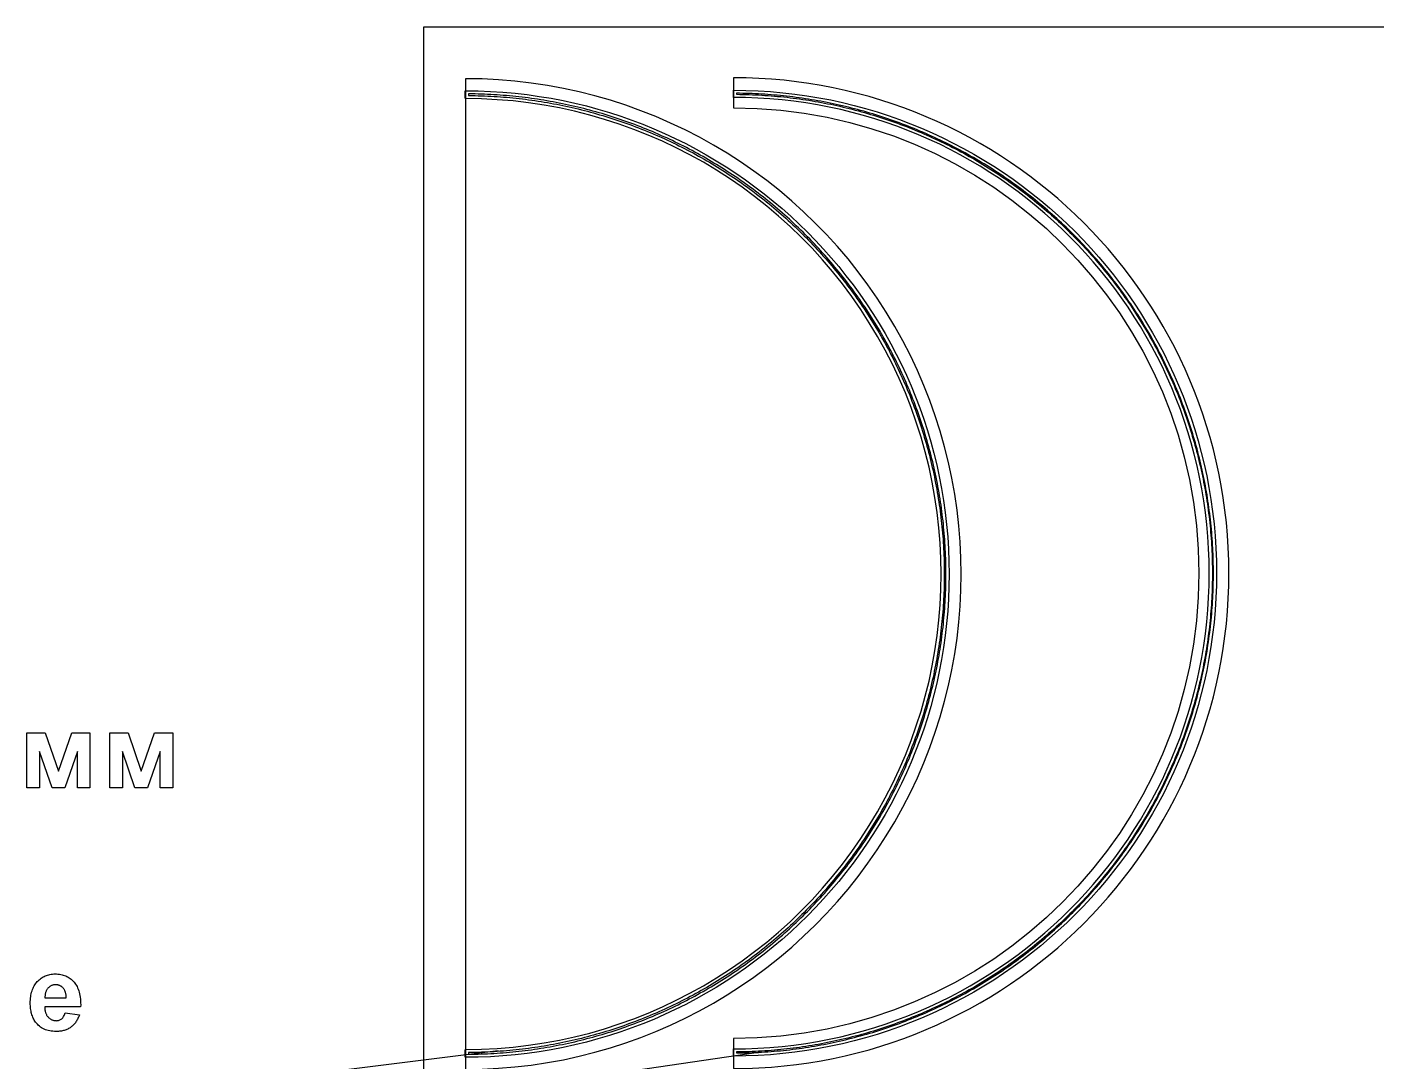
# Model space of a CAD drawing. Header units: metres. Extents: x -269 to 2726, y -36 to 1548.
# Drawn here: x 67 to 719, y 1048 to 1548 of the extents above; entities that cross this region are included whole.
import ezdxf

# ---------------------------------------------------------------- set-up
doc = ezdxf.new("R2010")
doc.units = ezdxf.units.M
doc.layers.add('Page1', color=7, linetype='CONTINUOUS')

msp = doc.modelspace()

# ---------------------------------------------------------------- linework, layer by layer
at = {"layer": 'Page1'}
for p, q in [((294.219466, 1052.523986), (69.248069, 1024.475604)), ((421.021526, 1051.939644), (94.959086, 1004.023659))]:
    msp.add_line(p, q, dxfattribs=at)
for points in [[(258.406388, 1547.552513), (728.406388, 1547.552513), (728.406388, 22.552513), (258.406388, 22.552513), (258.406388, 1547.552513)], [(431.623441, 1108.512871), (432.762514, 1109.518424), (433.894981, 1110.53141), (435.020794, 1111.551787), (436.139904, 1112.579511), (437.252264, 1113.614536), (438.357826, 1114.65682), (439.456543, 1115.706318), (440.548367, 1116.762984), (441.633252, 1117.826773), (442.711152, 1118.89764), (443.782019, 1119.975539), (444.845809, 1121.060423), (445.902476, 1122.152247), (446.951974, 1123.250963), (447.994258, 1124.356525), (449.029284, 1125.468885), (450.057008, 1126.587994), (451.077386, 1127.713807), (452.090373, 1128.846273), (453.095926, 1129.985345), (454.094003, 1131.130975), (455.08456, 1132.283111), (456.067556, 1133.441707), (457.042947, 1134.606711), (458.010693, 1135.778074), (458.970751, 1136.955746), (459.923081, 1138.139676), (460.867642, 1139.329814), (461.804394, 1140.526108), (462.733295, 1141.728508), (463.654307, 1142.936962), (464.56739, 1144.151417), (465.472505, 1145.371823), (466.369614, 1146.598126), (467.258676, 1147.830275), (468.139656, 1149.068216), (469.012514, 1150.311897), (469.877214, 1151.561264), (470.733718, 1152.816263), (471.58199, 1154.076842), (472.421994, 1155.342945), (473.253693, 1156.614519), (474.077052, 1157.891509), (474.892035, 1159.17386), (475.698608, 1160.461519), (476.496736, 1161.754428), (477.286385, 1163.052533), (478.067521, 1164.355779), (478.84011, 1165.66411), (479.60412, 1166.977469), (480.359518, 1168.2958), (481.106271, 1169.619047), (481.844348, 1170.947153), (482.573717, 1172.280062), (483.294346, 1173.617715), (484.006204, 1174.960057), (484.709262, 1176.307028), (485.40349, 1177.658573), (486.088856, 1179.014632), (486.765333, 1180.375147), (487.43289, 1181.740061), (488.0915, 1183.109315), (488.741134, 1184.48285), (489.381765, 1185.860608), (490.013364, 1187.242529), (490.635905, 1188.628554), (491.249362, 1190.018624), (491.853707, 1191.412679), (492.448916, 1192.81066), (493.034962, 1194.212506), (493.611821, 1195.618158), (494.179467, 1197.027555), (494.737877, 1198.440638), (495.287026, 1199.857345), (495.826891, 1201.277615), (496.357449, 1202.701389), (496.878677, 1204.128604), (497.390553, 1205.559201), (497.893055, 1206.993117), (498.386161, 1208.430291), (498.869851, 1209.870662), (499.344103, 1211.314167), (499.808897, 1212.760746), (500.264213, 1214.210336), (500.710032, 1215.662874), (501.146335, 1217.1183), (501.573103, 1218.57655), (501.990318, 1220.037561), (502.397961, 1221.501272), (502.796016, 1222.96762), (503.184465, 1224.436542), (503.563292, 1225.907974), (503.93248, 1227.381855), (504.292014, 1228.85812), (504.641878, 1230.336706), (504.982057, 1231.817551), (505.312537, 1233.300591), (505.633303, 1234.785761), (505.944343, 1236.273), (506.245641, 1237.762242), (506.537187, 1239.253424), (506.818966, 1240.746483), (507.090967, 1242.241353), (507.353179, 1243.737972), (507.60559, 1245.236275), (507.848189, 1246.736198), (508.080966, 1248.237677), (508.303911, 1249.740647), (508.517014, 1251.245044), (508.720267, 1252.750803), (508.91366, 1254.257861), (509.097185, 1255.766152), (509.270835, 1257.275612), (509.434601, 1258.786176), (509.588478, 1260.297779), (509.732458, 1261.810358), (509.866535, 1263.323846), (509.990704, 1264.838179), (510.104959, 1266.353293), (510.209295, 1267.869122), (510.303707, 1269.385601), (510.388193, 1270.902666), (510.462747, 1272.420251), (510.527368, 1273.938292), (510.582051, 1275.456723), (510.626796, 1276.975479), (510.661599, 1278.494496), (510.68646, 1280.013708), (510.701377, 1281.53305), (510.706349, 1283.052457), (510.701377, 1284.571865), (510.686461, 1286.091207), (510.661601, 1287.610419), (510.626799, 1289.129436), (510.582055, 1290.648192), (510.527372, 1292.166623), (510.462752, 1293.684664), (510.388199, 1295.202249), (510.303714, 1296.719314), (510.209302, 1298.235794), (510.104967, 1299.751622), (509.990713, 1301.266736), (509.866545, 1302.781069), (509.732468, 1304.294558), (509.588489, 1305.807136), (509.434613, 1307.31874), (509.270847, 1308.829304), (509.097198, 1310.338764), (508.913673, 1311.847055), (508.720281, 1313.354112), (508.517029, 1314.859872), (508.303927, 1316.364269), (508.080982, 1317.867239), (507.848206, 1319.368718), (507.605608, 1320.868641), (507.353198, 1322.366944), (507.090987, 1323.863563), (506.818986, 1325.358434), (506.537208, 1326.851493), (506.245663, 1328.342675), (505.944365, 1329.831918), (505.633326, 1331.319156), (505.312561, 1332.804327), (504.982081, 1334.287367), (504.641903, 1335.768212), (504.292039, 1337.246798), (503.932506, 1338.723064), (503.563319, 1340.196944), (503.184493, 1341.668377), (502.796044, 1343.137299), (502.39799, 1344.603647), (501.990348, 1346.067358), (501.573134, 1347.52837), (501.146367, 1348.98662), (500.710065, 1350.442045), (500.264246, 1351.894584), (499.80893, 1353.344174), (499.344137, 1354.790753), (498.869886, 1356.234259), (498.386197, 1357.67463), (497.893091, 1359.111804), (497.39059, 1360.54572), (496.878715, 1361.976317), (496.357487, 1363.403533), (495.82693, 1364.827307), (495.287066, 1366.247578), (494.737917, 1367.664285), (494.179508, 1369.077368), (493.611862, 1370.486765), (493.035004, 1371.892417), (492.448959, 1373.294264), (491.853751, 1374.692245), (491.249406, 1376.0863), (490.63595, 1377.476371), (490.01341, 1378.862396), (489.381811, 1380.244317), (488.741181, 1381.622075), (488.091547, 1382.995611), (487.432938, 1384.364865), (486.765381, 1385.729779), (486.088906, 1387.090295), (485.40354, 1388.446354), (484.709313, 1389.797899), (484.006256, 1391.144871), (483.294398, 1392.487213), (482.573769, 1393.824867), (481.844401, 1395.157775), (481.106325, 1396.485882), (480.359573, 1397.809129), (479.604175, 1399.127461), (478.840166, 1400.44082), (478.067577, 1401.749151), (477.286442, 1403.052397), (476.496793, 1404.350503), (475.698666, 1405.643413), (474.892094, 1406.931072), (474.077111, 1408.213424), (473.253753, 1409.490414), (472.422055, 1410.761988), (471.582052, 1412.028092), (470.73378, 1413.288671), (469.877277, 1414.543671), (469.012577, 1415.793038), (468.13972, 1417.036719), (467.258741, 1418.27466), (466.369678, 1419.50681), (465.472571, 1420.733114), (464.567456, 1421.95352), (463.654374, 1423.167976), (462.733362, 1424.37643), (461.804461, 1425.57883), (460.867711, 1426.775125), (459.92315, 1427.965263), (458.970821, 1429.149194), (458.010763, 1430.326866), (457.043018, 1431.498229), (456.067627, 1432.663234), (455.084632, 1433.82183), (454.094075, 1434.973967), (453.095999, 1436.119597), (452.090446, 1437.25867), (451.077459, 1438.391137), (450.057083, 1439.516949), (449.029359, 1440.63606), (447.994334, 1441.74842), (446.95205, 1442.853982), (445.902552, 1443.952699), (444.845886, 1445.044523), (443.782097, 1446.129408), (442.71123, 1447.207307), (441.633331, 1448.278175), (440.548446, 1449.341965), (439.456623, 1450.398631), (438.357906, 1451.448129), (437.252345, 1452.490414), (436.139985, 1453.52544), (435.020875, 1454.553164), (433.895063, 1455.573541), (432.762597, 1456.586528), (431.623524, 1457.592082), (430.477895, 1458.590158), (429.325758, 1459.580716), (428.167163, 1460.563711), (427.002159, 1461.539103), (425.830796, 1462.506848), (424.653124, 1463.466907), (423.469194, 1464.419237), (422.279056, 1465.363798), (421.082762, 1466.300549), (419.880362, 1467.229451), (418.671908, 1468.150463), (417.457453, 1469.063546), (416.237047, 1469.968661), (415.010743, 1470.865769), (413.778595, 1471.754832), (412.540654, 1472.635811), (411.296973, 1473.50867), (410.047606, 1474.373369), (408.792607, 1475.229874), (407.532028, 1476.078146), (406.265925, 1476.918149), (404.994351, 1477.749848), (403.717361, 1478.573207), (402.435009, 1479.38819), (401.147351, 1480.194763), (399.854442, 1480.992891), (398.556336, 1481.78254), (397.25309, 1482.563676), (395.94476, 1483.336266), (394.631401, 1484.100276), (393.31307, 1484.855673), (391.989823, 1485.602427), (390.661716, 1486.340503), (389.328808, 1487.069872), (387.991155, 1487.790501), (386.648813, 1488.50236), (385.301842, 1489.205418), (383.950297, 1489.899645), (382.594238, 1490.585012), (381.233723, 1491.261488), (379.868809, 1491.929045), (378.499555, 1492.587655), (377.12602, 1493.23729), (375.748262, 1493.87792), (374.366341, 1494.50952), (372.980316, 1495.132061), (371.590246, 1495.745517), (370.196191, 1496.349863), (368.79821, 1496.945071), (367.396364, 1497.531118), (365.990712, 1498.107976), (364.581315, 1498.675622), (363.168232, 1499.234032), (361.751525, 1499.783181), (360.331255, 1500.323047), (358.907481, 1500.853605), (357.480265, 1501.374833), (356.049669, 1501.886709), (354.615753, 1502.389211), (353.178579, 1502.882317), (351.738208, 1503.366006), (350.294702, 1503.840258), (348.848124, 1504.305052), (347.398534, 1504.760369), (345.945996, 1505.206188), (344.49057, 1505.642491), (343.03232, 1506.069259), (341.571309, 1506.486473), (340.107598, 1506.894116), (338.64125, 1507.292171), (337.172328, 1507.68062), (335.700896, 1508.059447), (334.227015, 1508.428635), (332.75075, 1508.788169), (331.272164, 1509.138033), (329.791319, 1509.478212), (328.308279, 1509.808692), (326.823109, 1510.129459), (325.33587, 1510.440498), (323.846628, 1510.741797), (322.355446, 1511.033342), (320.862387, 1511.315121), (319.367517, 1511.587123), (317.870898, 1511.849335), (316.372595, 1512.101745), (314.872672, 1512.344344), (313.371193, 1512.577121), (311.868223, 1512.800066), (310.363826, 1513.01317), (308.858066, 1513.216422), (307.351009, 1513.409815), (305.842718, 1513.59334), (304.333258, 1513.76699), (302.822694, 1513.930757), (301.31109, 1514.084634), (299.798512, 1514.228614), (298.285024, 1514.362691), (296.770691, 1514.486859), (295.255577, 1514.601114), (293.739748, 1514.70545), (292.223269, 1514.799863), (290.706204, 1514.884348), (289.188619, 1514.958903), (287.670578, 1515.023523), (286.152147, 1515.078207), (284.633391, 1515.122951), (283.114374, 1515.157754), (281.595162, 1515.182615), (279.906413, 1515.198086), (279.906413, 1514.398066), (280.088147, 1514.397433), (281.614975, 1514.382285), (283.14167, 1514.35706), (284.668166, 1514.32176), (286.194395, 1514.276385), (287.720292, 1514.220938), (289.245789, 1514.155422), (290.770821, 1514.079839), (292.29532, 1513.994193), (293.819222, 1513.898487), (295.342458, 1513.792725), (296.864963, 1513.676912), (298.386671, 1513.551054), (299.907515, 1513.415155), (301.427429, 1513.269221), (302.946346, 1513.113259), (304.464201, 1512.947276), (305.980928, 1512.771279), (307.49646, 1512.585275), (309.010731, 1512.389273), (310.523676, 1512.183282), (312.035228, 1511.967309), (313.545322, 1511.741365), (315.053892, 1511.505459), (316.560872, 1511.259602), (318.066197, 1511.003804), (319.569801, 1510.738077), (321.071618, 1510.462432), (322.571583, 1510.176881), (324.06963, 1509.881437), (325.565696, 1509.576112), (327.059713, 1509.260919), (328.551618, 1508.935873), (330.041345, 1508.600988), (331.528829, 1508.256278), (333.014006, 1507.901758), (334.496811, 1507.537444), (335.977179, 1507.163351), (337.455046, 1506.779496), (338.930347, 1506.385896), (340.403018, 1505.982567), (341.872995, 1505.569528), (343.340214, 1505.146796), (344.804612, 1504.714389), (346.266123, 1504.272327), (347.724685, 1503.820629), (349.180234, 1503.359314), (350.632707, 1502.888403), (352.08204, 1502.407915), (353.52817, 1501.917873), (354.971035, 1501.418297), (356.410571, 1500.909209), (357.846716, 1500.390631), (359.279407, 1499.862586), (360.708581, 1499.325097), (362.134178, 1498.778187), (363.556133, 1498.221881), (364.974386, 1497.656201), (366.388874, 1497.081174), (367.799537, 1496.496823), (369.206312, 1495.903175), (370.609139, 1495.300255), (372.007956, 1494.68809), (373.402702, 1494.066706), (374.793316, 1493.43613), (376.179739, 1492.79639), (377.561909, 1492.147514), (378.939766, 1491.489529), (380.313251, 1490.822466), (381.682303, 1490.146351), (383.046864, 1489.461216), (384.406872, 1488.76709), (385.76227, 1488.064003), (387.112998, 1487.351985), (388.458997, 1486.631069), (389.800209, 1485.901284), (391.136575, 1485.162664), (392.468037, 1484.41524), (393.794538, 1483.659044), (395.116018, 1482.89411), (396.432421, 1482.120472), (397.74369, 1481.338161), (399.049767, 1480.547214), (400.350595, 1479.747664), (401.646118, 1478.939545), (402.936279, 1478.122894), (404.221022, 1477.297746), (405.500291, 1476.464137), (406.774031, 1475.622102), (408.042186, 1474.77168), (409.3047, 1473.912906), (410.561519, 1473.045818), (411.812587, 1472.170454), (413.057852, 1471.286853), (414.297257, 1470.395052), (415.530749, 1469.49509), (416.758275, 1468.587007), (417.979781, 1467.670842), (419.195214, 1466.746636), (420.40452, 1465.814427), (421.607648, 1464.874258), (422.804544, 1463.926168), (423.995157, 1462.9702), (425.179435, 1462.006395), (426.357326, 1461.034794), (427.528779, 1460.05544), (428.693742, 1459.068377), (429.852166, 1458.073646), (431.003999, 1457.071291), (432.149191, 1456.061356), (433.287694, 1455.043885), (434.419456, 1454.018922), (435.544429, 1452.986512), (436.662563, 1451.9467), (437.77381, 1450.89953), (438.878122, 1449.84505), (439.975451, 1448.783303), (441.065748, 1447.714338), (442.148966, 1446.6382), (443.225058, 1445.554936), (444.293977, 1444.464594), (445.355677, 1443.367221), (446.410111, 1442.262864), (447.457234, 1441.151572), (448.496999, 1440.033394), (449.529361, 1438.908377), (450.554277, 1437.776572), (451.571699, 1436.638027), (452.581586, 1435.492791), (453.583892, 1434.340916), (454.578574, 1433.18245), (455.565588, 1432.017445), (456.544892, 1430.845951), (457.516443, 1429.668019), (458.480198, 1428.4837), (459.436116, 1427.293047), (460.384155, 1426.09611), (461.324273, 1424.892943), (462.25643, 1423.683597), (463.180586, 1422.468125), (464.096699, 1421.246581), (465.00473, 1420.019016), (465.904639, 1418.785486), (466.796388, 1417.546043), (467.679937, 1416.300741), (468.555248, 1415.049635), (469.422282, 1413.79278), (470.281003, 1412.530229), (471.131372, 1411.262039), (471.973352, 1409.988264), (472.806907, 1408.708959), (473.632001, 1407.424181), (474.448598, 1406.133985), (475.256661, 1404.838428), (476.056156, 1403.537566), (476.847049, 1402.231456), (477.629303, 1400.920154), (478.402887, 1399.603718), (479.167764, 1398.282205), (479.923904, 1396.955673), (480.671272, 1395.624179), (481.409836, 1394.287782), (482.139563, 1392.946539), (482.860423, 1391.600509), (483.572383, 1390.249751), (484.275413, 1388.894324), (484.969482, 1387.534286), (485.654559, 1386.169697), (486.330615, 1384.800616), (486.997621, 1383.427103), (487.655547, 1382.049217), (488.304365, 1380.66702), (488.944046, 1379.28057), (489.574563, 1377.889929), (490.195888, 1376.495157), (490.807994, 1375.096314), (491.410855, 1373.693462), (492.004443, 1372.286662), (492.588734, 1370.875974), (493.163702, 1369.461461), (493.729321, 1368.043184), (494.285568, 1366.621205), (494.832417, 1365.195586), (495.369846, 1363.766389), (495.89783, 1362.333676), (496.416347, 1360.897509), (496.925374, 1359.457951), (497.42489, 1358.015066), (497.914871, 1356.568914), (498.395297, 1355.119561), (498.866147, 1353.667068), (499.3274, 1352.2115), (499.779036, 1350.752919), (500.221037, 1349.291388), (500.653381, 1347.826973), (501.076051, 1346.359736), (501.489029, 1344.889741), (501.892295, 1343.417053), (502.285833, 1341.941735), (502.669625, 1340.463852), (503.043655, 1338.983468), (503.407907, 1337.500648), (503.762364, 1336.015456), (504.107011, 1334.527957), (504.441833, 1333.038216), (504.766816, 1331.546298), (505.081945, 1330.052267), (505.387207, 1328.556189), (505.682588, 1327.058128), (505.968075, 1325.558151), (506.243657, 1324.056323), (506.50932, 1322.552708), (506.765054, 1321.047372), (507.010848, 1319.540382), (507.24669, 1318.031802), (507.47257, 1316.521698), (507.688479, 1315.010137), (507.894406, 1313.497183), (508.090344, 1311.982904), (508.276284, 1310.467364), (508.452217, 1308.95063), (508.618136, 1307.432768), (508.774033, 1305.913844), (508.919902, 1304.393924), (509.055737, 1302.873074), (509.181531, 1301.351361), (509.29728, 1299.828851), (509.402977, 1298.30561), (509.498619, 1296.781705), (509.5842, 1295.257201), (509.659719, 1293.732166), (509.725171, 1292.206666), (509.780553, 1290.680767), (509.825863, 1289.154536), (509.861098, 1287.628039), (509.886259, 1286.101343), (509.901343, 1284.574514), (509.906349, 1283.047618), (509.901278, 1281.520723), (509.88613, 1279.993895), (509.860905, 1278.4672), (509.825604, 1276.940704), (509.78023, 1275.414475), (509.724783, 1273.888578), (509.659267, 1272.363081), (509.583684, 1270.838049), (509.498037, 1269.313549), (509.402331, 1267.789648), (509.29657, 1266.266412), (509.180757, 1264.743907), (509.054898, 1263.222199), (508.918999, 1261.701355), (508.773066, 1260.181441), (508.617104, 1258.662524), (508.451121, 1257.144669), (508.275124, 1255.627942), (508.08912, 1254.11241), (507.893118, 1252.598139), (507.687126, 1251.085194), (507.471153, 1249.573641), (507.245209, 1248.063547), (507.009304, 1246.554978), (506.763447, 1245.047998), (506.507649, 1243.542673), (506.241922, 1242.039069), (505.966277, 1240.537252), (505.680726, 1239.037287), (505.385281, 1237.539239), (505.079956, 1236.043174), (504.764764, 1234.549157), (504.439718, 1233.057252), (504.104833, 1231.567525), (503.760123, 1230.080041), (503.405603, 1228.594864), (503.041289, 1227.112059), (502.667196, 1225.631691), (502.283341, 1224.153824), (501.889741, 1222.678523), (501.486412, 1221.205852), (501.073373, 1219.735875), (500.65064, 1218.268656), (500.218234, 1216.804258), (499.776172, 1215.342747), (499.324474, 1213.884185), (498.863159, 1212.428636), (498.392247, 1210.976163), (497.91176, 1209.52683), (497.421718, 1208.080699), (496.922142, 1206.637835), (496.413054, 1205.198299), (495.894476, 1203.762154), (495.366431, 1202.329463), (494.828942, 1200.900289), (494.282032, 1199.474692), (493.725725, 1198.052737), (493.160046, 1196.634484), (492.585018, 1195.219995), (492.000668, 1193.809333), (491.407019, 1192.402558), (490.8041, 1190.999731), (490.191934, 1189.600914), (489.57055, 1188.206168), (488.939975, 1186.815554), (488.300235, 1185.429131), (487.651358, 1184.046961), (486.993374, 1182.669104), (486.32631, 1181.295619), (485.650196, 1179.926567), (484.965061, 1178.562006), (484.270934, 1177.201998), (483.567847, 1175.8466), (482.85583, 1174.495872), (482.134913, 1173.149873), (481.405129, 1171.808661), (480.666509, 1170.472295), (479.919084, 1169.140833), (479.162889, 1167.814332), (478.397955, 1166.492852), (477.624316, 1165.176449), (476.842006, 1163.86518), (476.051058, 1162.559103), (475.251508, 1161.258275), (474.44339, 1159.962752), (473.626739, 1158.672591), (472.801591, 1157.387848), (471.967981, 1156.108578), (471.125947, 1154.834839), (470.275524, 1153.566684), (469.41675, 1152.30417), (468.549663, 1151.047351), (467.674299, 1149.796283), (466.790697, 1148.551018), (465.898896, 1147.311613), (464.998935, 1146.078121), (464.090852, 1144.850595), (463.174687, 1143.629089), (462.25048, 1142.413656), (461.318272, 1141.20435), (460.378102, 1140.001222), (459.430013, 1138.804326), (458.474045, 1137.613713), (457.510239, 1136.429435), (456.538639, 1135.251544), (455.559285, 1134.080091), (454.572221, 1132.915128), (453.577491, 1131.756704), (452.575136, 1130.604871), (451.565201, 1129.459678), (450.54773, 1128.321176), (449.522767, 1127.189414), (448.490357, 1126.064441), (447.450544, 1124.946307), (446.403375, 1123.835059), (445.348894, 1122.730748), (444.287148, 1121.633419), (443.218183, 1120.543122), (442.142045, 1119.459904), (441.058781, 1118.383812), (439.968439, 1117.314892), (438.871065, 1116.253193), (437.766709, 1115.198759), (436.655417, 1114.151636), (435.537239, 1113.111871), (434.412222, 1112.079508), (433.280417, 1111.054593), (432.141871, 1110.037171), (430.996636, 1109.027284), (429.84476, 1108.024978), (428.686295, 1107.030296), (427.521289, 1106.043282), (426.349795, 1105.063978), (425.171863, 1104.092427), (423.987545, 1103.128672), (422.796891, 1102.172754), (421.599955, 1101.224715), (420.396788, 1100.284597), (419.187442, 1099.35244), (417.97197, 1098.428284), (416.750425, 1097.512171), (415.522861, 1096.60414), (414.28933, 1095.704231), (413.049887, 1094.812482), (411.804586, 1093.928933), (410.55348, 1093.053622), (409.296624, 1092.186588), (408.034074, 1091.327867), (406.765883, 1090.477498), (405.492108, 1089.635518), (404.212804, 1088.801962), (402.928025, 1087.976869), (401.63783, 1087.160272), (400.342273, 1086.352209), (399.041411, 1085.552714), (397.7353, 1084.761821), (396.423999, 1083.979567), (395.107563, 1083.205983), (393.78605, 1082.441105), (392.459518, 1081.684966), (391.128024, 1080.937598), (389.791626, 1080.199034), (388.450384, 1079.469307), (387.104354, 1078.748447), (385.753596, 1078.036487), (384.398168, 1077.333457), (383.03813, 1076.639388), (381.673541, 1075.954311), (380.30446, 1075.278255), (378.930947, 1074.611249), (377.553062, 1073.953323), (376.170864, 1073.304505), (374.784415, 1072.664824), (373.393774, 1072.034307), (371.999001, 1071.412982), (370.600159, 1070.800876), (369.197307, 1070.198015), (367.790506, 1069.604427), (366.379819, 1069.020136), (364.965306, 1068.445168), (363.547029, 1067.879549), (362.12505, 1067.323302), (360.699431, 1066.776452), (359.270233, 1066.239024), (357.83752, 1065.71104), (356.401354, 1065.192523), (354.961796, 1064.683495), (353.51891, 1064.18398), (352.072759, 1063.693999), (350.623406, 1063.213573), (349.170913, 1062.742723), (347.715344, 1062.28147), (346.256763, 1061.829833), (344.795233, 1061.387833), (343.330817, 1060.955489), (341.86358, 1060.532819), (340.393586, 1060.119841), (338.920897, 1059.716575), (337.44558, 1059.323037), (335.967697, 1058.939245), (334.487313, 1058.565215), (333.004493, 1058.200963), (331.519301, 1057.846506), (330.031802, 1057.501859), (328.542061, 1057.167037), (327.050142, 1056.842054), (325.556111, 1056.526925), (324.060033, 1056.221663), (322.561973, 1055.926282), (321.061996, 1055.640795), (319.560167, 1055.365213), (318.056552, 1055.09955), (316.551217, 1054.843816), (315.044226, 1054.598022), (313.535647, 1054.36218), (312.025543, 1054.1363), (310.513982, 1053.920391), (309.001028, 1053.714464), (307.486748, 1053.518526), (305.971209, 1053.332586), (304.454474, 1053.156653), (302.936612, 1052.990734), (301.417688, 1052.834837), (299.897768, 1052.688968), (298.376919, 1052.553133), (296.855206, 1052.427339), (295.332695, 1052.31159), (293.809455, 1052.205893), (292.285549, 1052.110251), (290.761046, 1052.024669), (289.236011, 1051.949151), (287.710511, 1051.883699), (286.184612, 1051.828317), (284.658381, 1051.783007), (283.131884, 1051.747771), (281.605188, 1051.722611), (279.906413, 1051.70696), (279.906413, 1050.906939), (280.075709, 1050.907493), (281.595052, 1050.922409), (283.114264, 1050.947269), (284.63328, 1050.982071), (286.152037, 1051.026815), (287.670468, 1051.081498), (289.188509, 1051.146117), (290.706094, 1051.220671), (292.223159, 1051.305156), (293.739638, 1051.399568), (295.255467, 1051.503903), (296.770581, 1051.618157), (298.284914, 1051.742325), (299.798402, 1051.876402), (301.310981, 1052.020381), (302.822584, 1052.174257), (304.333148, 1052.338023), (305.842608, 1052.511672), (307.350899, 1052.695196), (308.857957, 1052.888589), (310.363717, 1053.091841), (311.868114, 1053.304943), (313.371084, 1053.527887), (314.872563, 1053.760664), (316.372486, 1054.003262), (317.870789, 1054.255672), (319.367408, 1054.517883), (320.862279, 1054.789884), (322.355337, 1055.071662), (323.84652, 1055.363207), (325.335762, 1055.664505), (326.823001, 1055.975544), (328.308171, 1056.296309), (329.791211, 1056.626789), (331.272056, 1056.966967), (332.750643, 1057.316831), (334.226908, 1057.676364), (335.700789, 1058.045551), (337.172221, 1058.424377), (338.641143, 1058.812826), (340.107491, 1059.21088), (341.571202, 1059.618522), (343.032214, 1060.035736), (344.490464, 1060.462503), (345.94589, 1060.898805), (347.398429, 1061.344624), (348.848019, 1061.79994), (350.294598, 1062.264733), (351.738103, 1062.738984), (353.178474, 1063.222673), (354.615649, 1063.715778), (356.049565, 1064.21828), (357.480162, 1064.730155), (358.907377, 1065.251382), (360.331151, 1065.78194), (361.751422, 1066.321804), (363.168129, 1066.870953), (364.581212, 1067.429362), (365.99061, 1067.997008), (367.396262, 1068.573865), (368.798109, 1069.159911), (370.19609, 1069.755119), (371.590145, 1070.359464), (372.980215, 1070.97292), (374.366241, 1071.59546), (375.748162, 1072.227059), (377.12592, 1072.867689), (378.499455, 1073.517322), (379.868709, 1074.175932), (381.233624, 1074.843489), (382.59414, 1075.519964), (383.950199, 1076.20533), (385.301744, 1076.899557), (386.648716, 1077.602614), (387.991057, 1078.314472), (389.328711, 1079.035101), (390.66162, 1079.764469), (391.989726, 1080.502545), (393.312974, 1081.249297), (394.631305, 1082.004695), (395.944665, 1082.768704), (397.252996, 1083.541293), (398.556242, 1084.322428), (399.854348, 1085.112077), (401.147258, 1085.910204), (402.434916, 1086.716776), (403.717268, 1087.531759), (404.994259, 1088.355117), (406.265833, 1089.186815), (407.531936, 1090.026818), (408.792515, 1090.87509), (410.047515, 1091.731593), (411.296882, 1092.596293), (412.540563, 1093.46915), (413.778505, 1094.350129), (415.010654, 1095.239191), (416.236958, 1096.136299), (417.457364, 1097.041413), (418.67182, 1097.954496), (419.880274, 1098.875507), (421.082674, 1099.804409), (422.278969, 1100.741159), (423.469107, 1101.68572), (424.653038, 1102.638049), (425.83071, 1103.598107), (427.002074, 1104.565852), (428.167079, 1105.541243), (429.325674, 1106.524238), (430.477812, 1107.514795), (431.623441, 1108.512871)], [(570.927447, 1118.373852), (572.00465, 1119.444027), (573.074825, 1120.52123), (574.137928, 1121.605413), (575.193912, 1122.696531), (576.242732, 1123.794538), (577.284343, 1124.899385), (578.3187, 1126.011026), (579.34576, 1127.129413), (580.365478, 1128.254497), (581.37781, 1129.386232), (582.382714, 1130.524568), (583.380146, 1131.669457), (584.370063, 1132.82085), (585.352424, 1133.978697), (586.327185, 1135.142948), (587.294305, 1136.313554), (588.253743, 1137.490465), (589.205458, 1138.67363), (590.149409, 1139.862999), (591.085555, 1141.058521), (592.013856, 1142.260143), (592.934273, 1143.467816), (593.846766, 1144.681487), (594.751297, 1145.901104), (595.647825, 1147.126615), (596.536313, 1148.357968), (597.416724, 1149.595109), (598.289018, 1150.837986), (599.153159, 1152.086546), (600.00911, 1153.340734), (600.856834, 1154.600498), (601.696295, 1155.865783), (602.527456, 1157.136536), (603.350283, 1158.412701), (604.16474, 1159.694224), (604.970791, 1160.98105), (605.768404, 1162.273124), (606.557542, 1163.570391), (607.338174, 1164.872794), (608.110264, 1166.18028), (608.87378, 1167.49279), (609.62869, 1168.810269), (610.374961, 1170.132662), (611.112561, 1171.45991), (611.841458, 1172.791957), (612.561622, 1174.128746), (613.27302, 1175.47022), (613.975624, 1176.816321), (614.669403, 1178.166992), (615.354326, 1179.522175), (616.030366, 1180.881812), (616.697492, 1182.245844), (617.355676, 1183.614213), (618.004891, 1184.986861), (618.645107, 1186.363728), (619.276299, 1187.744756), (619.898438, 1189.129885), (620.511498, 1190.519057), (621.115453, 1191.912212), (621.710277, 1193.309289), (622.295944, 1194.71023), (622.87243, 1196.114973), (623.43971, 1197.52346), (623.997759, 1198.935629), (624.546553, 1200.351421), (625.086069, 1201.770774), (625.616285, 1203.193628), (626.137176, 1204.619921), (626.648721, 1206.049593), (627.150898, 1207.482583), (627.643686, 1208.918828), (628.127063, 1210.358268), (628.601008, 1211.800841), (629.065502, 1213.246485), (629.520524, 1214.695138), (629.966055, 1216.146738), (630.402076, 1217.601223), (630.828568, 1219.058531), (631.245513, 1220.518598), (631.652893, 1221.981364), (632.050691, 1223.446764), (632.438889, 1224.914737), (632.817471, 1226.385218), (633.186421, 1227.858146), (633.545722, 1229.333458), (633.89536, 1230.811089), (634.23532, 1232.290977), (634.565586, 1233.773058), (634.886145, 1235.257269), (635.196984, 1236.743547), (635.498088, 1238.231827), (635.789445, 1239.722045), (636.071042, 1241.214139), (636.342867, 1242.708044), (636.60491, 1244.203696), (636.857157, 1245.701031), (637.0996, 1247.199985), (637.332226, 1248.700493), (637.555027, 1250.202492), (637.767993, 1251.705917), (637.971114, 1253.210704), (638.164382, 1254.716787), (638.347789, 1256.224104), (638.521326, 1257.732588), (638.684987, 1259.242176), (638.838764, 1260.752803), (638.982651, 1262.264404), (639.116642, 1263.776914), (639.24073, 1265.290269), (639.354911, 1266.804404), (639.45918, 1268.319253), (639.553532, 1269.834753), (639.637962, 1271.350837), (639.712469, 1272.867442), (639.777047, 1274.384502), (639.831696, 1275.901952), (639.876411, 1277.419727), (639.911192, 1278.937762), (639.936036, 1280.455993), (639.950944, 1281.974353), (639.955913, 1283.492779), (639.950945, 1285.011204), (639.936038, 1286.529565), (639.911194, 1288.047795), (639.876414, 1289.56583), (639.831699, 1291.083606), (639.777052, 1292.601056), (639.712474, 1294.118115), (639.637968, 1295.63472), (639.553538, 1297.150805), (639.459187, 1298.666304), (639.354919, 1300.181154), (639.240739, 1301.695288), (639.116651, 1303.208643), (638.982661, 1304.721154), (638.838775, 1306.232755), (638.684999, 1307.743382), (638.521339, 1309.25297), (638.347802, 1310.761454), (638.164396, 1312.268771), (637.971128, 1313.774855), (637.768008, 1315.279641), (637.555043, 1316.783066), (637.332243, 1318.285065), (637.099617, 1319.785574), (636.857175, 1321.284528), (636.604928, 1322.781863), (636.342887, 1324.277515), (636.071062, 1325.77142), (635.789465, 1327.263514), (635.498109, 1328.753733), (635.197006, 1330.242013), (634.886168, 1331.72829), (634.56561, 1333.212502), (634.235344, 1334.694583), (633.895385, 1336.174471), (633.545748, 1337.652103), (633.186447, 1339.127414), (632.817498, 1340.600342), (632.438917, 1342.070824), (632.050719, 1343.538797), (631.652923, 1345.004197), (631.245543, 1346.466963), (630.828599, 1347.927031), (630.402108, 1349.384339), (629.966087, 1350.838824), (629.520557, 1352.290424), (629.065536, 1353.739077), (628.601042, 1355.184722), (628.127098, 1356.627295), (627.643721, 1358.066735), (627.150934, 1359.502981), (626.648758, 1360.93597), (626.137213, 1362.365643), (625.616323, 1363.791936), (625.086108, 1365.21479), (624.546592, 1366.634144), (623.997799, 1368.049935), (623.43975, 1369.462105), (622.872472, 1370.870592), (622.295986, 1372.275336), (621.71032, 1373.676277), (621.115496, 1375.073355), (620.511542, 1376.466509), (619.898482, 1377.855681), (619.276344, 1379.240811), (618.645153, 1380.621839), (618.004937, 1381.998707), (617.355724, 1383.371355), (616.69754, 1384.739724), (616.030414, 1386.103757), (615.354376, 1387.463394), (614.669453, 1388.818577), (613.975675, 1390.169248), (613.273072, 1391.51535), (612.561673, 1392.856824), (611.841511, 1394.193614), (611.112614, 1395.525661), (610.375015, 1396.85291), (609.628745, 1398.175302), (608.873835, 1399.492782), (608.11032, 1400.805293), (607.33823, 1402.112778), (606.557599, 1403.415182), (605.768461, 1404.71245), (604.97085, 1406.004524), (604.164798, 1407.29135), (603.350342, 1408.572874), (602.527516, 1409.849039), (601.696355, 1411.119792), (600.856895, 1412.385077), (600.009172, 1413.644842), (599.153222, 1414.899031), (598.289081, 1416.147591), (597.416787, 1417.390468), (596.536378, 1418.62761), (595.64789, 1419.858963), (594.751362, 1421.084474), (593.846832, 1422.304092), (592.93434, 1423.517763), (592.013923, 1424.725437), (591.085622, 1425.92706), (590.149477, 1427.122582), (589.205527, 1428.311951), (588.253813, 1429.495117), (587.294375, 1430.672028), (586.327255, 1431.842635), (585.352495, 1433.006887), (584.370135, 1434.164734), (583.380218, 1435.316127), (582.382787, 1436.461016), (581.377884, 1437.599353), (580.365552, 1438.731088), (579.345834, 1439.856173), (578.318775, 1440.974561), (577.284418, 1442.086202), (576.242807, 1443.19105), (575.193988, 1444.289057), (574.138005, 1445.380175), (573.074903, 1446.464359), (572.004728, 1447.541562), (570.927525, 1448.611738), (569.843342, 1449.67484), (568.752223, 1450.730824), (567.654217, 1451.779644), (566.54937, 1452.821255), (565.437729, 1453.855613), (564.319342, 1454.882672), (563.194257, 1455.90239), (562.062523, 1456.914723), (560.924186, 1457.919627), (559.779298, 1458.917059), (558.627905, 1459.906976), (557.470058, 1460.889336), (556.305807, 1461.864097), (555.135201, 1462.831218), (553.95829, 1463.790656), (552.775125, 1464.742371), (551.585756, 1465.686321), (550.390234, 1466.622467), (549.188612, 1467.550769), (547.980939, 1468.471186), (546.767268, 1469.383679), (545.547651, 1470.288209), (544.32214, 1471.184737), (543.090787, 1472.073226), (541.853646, 1472.953636), (540.610769, 1473.82593), (539.362209, 1474.690072), (538.10802, 1475.546022), (536.848257, 1476.393746), (535.582971, 1477.233207), (534.312219, 1478.064369), (533.036054, 1478.887195), (531.754531, 1479.701652), (530.467705, 1480.507704), (529.175631, 1481.305316), (527.878364, 1482.094455), (526.57596, 1482.875086), (525.268475, 1483.647176), (523.955965, 1484.410693), (522.638485, 1485.165603), (521.316093, 1485.911873), (519.988845, 1486.649473), (518.656798, 1487.37837), (517.320009, 1488.098534), (515.978535, 1488.809933), (514.632434, 1489.512537), (513.281763, 1490.206315), (511.92658, 1490.891239), (510.566943, 1491.567278), (509.202911, 1492.234404), (507.834542, 1492.892589), (506.461894, 1493.541803), (505.085027, 1494.18202), (503.703999, 1494.813211), (502.318869, 1495.43535), (500.929698, 1496.04841), (499.536543, 1496.652365), (498.139466, 1497.247189), (496.738525, 1497.832857), (495.333782, 1498.409343), (493.925295, 1498.976622), (492.513126, 1499.534671), (491.097334, 1500.083465), (489.677981, 1500.622982), (488.255127, 1501.153197), (486.828834, 1501.674088), (485.399162, 1502.185634), (483.966172, 1502.687811), (482.529927, 1503.180598), (481.090487, 1503.663975), (479.647914, 1504.137921), (478.20227, 1504.602415), (476.753617, 1505.057437), (475.302017, 1505.502968), (473.847532, 1505.938989), (472.390224, 1506.365481), (470.930156, 1506.782426), (469.467391, 1507.189806), (468.001991, 1507.587603), (466.534018, 1507.975801), (465.063537, 1508.354383), (463.590609, 1508.723333), (462.115297, 1509.082635), (460.637666, 1509.432273), (459.157778, 1509.772232), (457.675697, 1510.102498), (456.191486, 1510.423058), (454.705208, 1510.733896), (453.216928, 1511.035), (451.72671, 1511.326357), (450.234616, 1511.607954), (448.740711, 1511.87978), (447.245059, 1512.141822), (445.747724, 1512.39407), (444.24877, 1512.636512), (442.748262, 1512.869139), (441.246263, 1513.09194), (439.742838, 1513.304905), (438.238051, 1513.508026), (436.731968, 1513.701294), (435.224651, 1513.884701), (433.716167, 1514.058239), (432.206579, 1514.2219), (430.695952, 1514.375677), (429.184351, 1514.519564), (427.671841, 1514.653554), (426.158486, 1514.777643), (424.644351, 1514.891824), (423.129502, 1514.996092), (421.614002, 1515.090444), (420.097918, 1515.174875), (418.581313, 1515.249381), (417.064253, 1515.31396), (415.546803, 1515.368608), (414.029028, 1515.413324), (412.510993, 1515.448104), (410.992762, 1515.472949), (409.455929, 1515.487917), (409.455913, 1514.987892), (409.488701, 1514.987751), (411.016519, 1514.972593), (412.544204, 1514.947352), (414.071689, 1514.912028), (415.598908, 1514.866624), (417.125794, 1514.811142), (418.652281, 1514.745583), (420.178301, 1514.669951), (421.703789, 1514.584249), (423.228678, 1514.488481), (424.752902, 1514.382651), (426.276395, 1514.266763), (427.799089, 1514.140823), (429.320919, 1514.004836), (430.841818, 1513.858808), (432.361721, 1513.702745), (433.88056, 1513.536654), (435.39827, 1513.360543), (436.914785, 1513.174419), (438.430038, 1512.97829), (439.943964, 1512.772164), (441.456496, 1512.556051), (442.967569, 1512.329961), (444.477117, 1512.093902), (445.985074, 1511.847886), (447.491375, 1511.591922), (448.995953, 1511.326023), (450.498744, 1511.050199), (451.999682, 1510.764463), (453.498701, 1510.468827), (454.995736, 1510.163304), (456.490722, 1509.847907), (457.983594, 1509.522651), (459.474287, 1509.187548), (460.962736, 1508.842615), (462.448876, 1508.487865), (463.932642, 1508.123315), (465.41397, 1507.748979), (466.892794, 1507.364876), (468.369052, 1506.97102), (469.842678, 1506.56743), (471.313609, 1506.154123), (472.781779, 1505.731117), (474.247126, 1505.29843), (475.709585, 1504.856081), (477.169093, 1504.40409), (478.625585, 1503.942476), (480.079, 1503.471259), (481.529273, 1502.990461), (482.976341, 1502.5001), (484.420141, 1502.0002), (485.86061, 1501.490782), (487.297686, 1500.971868), (488.731306, 1500.443481), (490.161407, 1499.905644), (491.587928, 1499.358379), (493.010805, 1498.801712), (494.429978, 1498.235665), (495.845383, 1497.660265), (497.256961, 1497.075536), (498.664648, 1496.481503), (500.068384, 1495.878192), (501.468108, 1495.26563), (502.863758, 1494.643843), (504.255274, 1494.012858), (505.642596, 1493.372704), (507.025662, 1492.723407), (508.404413, 1492.064996), (509.778788, 1491.397499), (511.148728, 1490.720947), (512.514173, 1490.035367), (513.875063, 1489.340791), (515.23134, 1488.637248), (516.582944, 1487.924769), (517.929816, 1487.203385), (519.271897, 1486.473128), (520.60913, 1485.734028), (521.941455, 1484.98612), (523.268816, 1484.229434), (524.591153, 1483.464004), (525.90841, 1482.689864), (527.220528, 1481.907046), (528.527452, 1481.115586), (529.829124, 1480.315517), (531.125487, 1479.506875), (532.416484, 1478.689695), (533.70206, 1477.864011), (534.982159, 1477.029861), (536.256725, 1476.187281), (537.525701, 1475.336307), (538.789034, 1474.476976), (540.046668, 1473.609327), (541.298548, 1472.733395), (542.544619, 1471.849221), (543.784828, 1470.956842), (545.019121, 1470.056296), (546.247442, 1469.147625), (547.46974, 1468.230866), (548.685961, 1467.30606), (549.896052, 1466.373247), (551.099959, 1465.432468), (552.297632, 1464.483764), (553.489017, 1463.527176), (554.674062, 1462.562746), (555.852717, 1461.590515), (557.024929, 1460.610527), (558.190648, 1459.622823), (559.349823, 1458.627447), (560.502403, 1457.624443), (561.648338, 1456.613853), (562.787578, 1455.595722), (563.920074, 1454.570095), (565.045776, 1453.537015), (566.164636, 1452.496529), (567.276604, 1451.44868), (568.381632, 1450.393516), (569.479672, 1449.331081), (570.570675, 1448.261423), (571.654596, 1447.184587), (572.731386, 1446.100621), (573.800998, 1445.009572), (574.863386, 1443.911487), (575.918504, 1442.806414), (576.966305, 1441.694402), (578.006745, 1440.575499), (579.039777, 1439.449753), (580.065356, 1438.317213), (581.083439, 1437.17793), (582.09398, 1436.031952), (583.096936, 1434.87933), (584.092263, 1433.720113), (585.079917, 1432.554352), (586.059856, 1431.382099), (587.032037, 1430.203403), (587.996417, 1429.018317), (588.952955, 1427.826891), (589.901608, 1426.629179), (590.842336, 1425.425231), (591.775098, 1424.215101), (592.699852, 1422.998841), (593.616559, 1421.776505), (594.525179, 1420.548145), (595.425672, 1419.313814), (596.317999, 1418.073568), (597.202121, 1416.827459), (598.077999, 1415.575542), (598.945596, 1414.317871), (599.804873, 1413.054502), (600.655793, 1411.785489), (601.49832, 1410.510888), (602.332416, 1409.230754), (603.158044, 1407.945143), (603.97517, 1406.654111), (604.783758, 1405.357714), (605.583771, 1404.056009), (606.375176, 1402.749051), (607.157938, 1401.436899), (607.932023, 1400.11961), (608.697397, 1398.79724), (609.454027, 1397.469848), (610.201879, 1396.137491), (610.940922, 1394.800227), (611.671123, 1393.458115), (612.39245, 1392.111212), (613.104871, 1390.759578), (613.808357, 1389.403272), (614.502876, 1388.042352), (615.188397, 1386.676878), (615.864892, 1385.30691), (616.53233, 1383.932506), (617.190683, 1382.553728), (617.839922, 1381.170634), (618.480018, 1379.783285), (619.110943, 1378.391742), (619.732671, 1376.996066), (620.345174, 1375.596316), (620.948425, 1374.192555), (621.542399, 1372.784842), (622.127069, 1371.37324), (622.702409, 1369.95781), (623.268395, 1368.538614), (623.825003, 1367.115713), (624.372207, 1365.689169), (624.909984, 1364.259045), (625.438311, 1362.825403), (625.957164, 1361.388305), (626.466521, 1359.947814), (626.96636, 1358.503993), (627.456659, 1357.056904), (627.937396, 1355.606611), (628.408551, 1354.153177), (628.870104, 1352.696664), (629.322033, 1351.237137), (629.76432, 1349.77466), (630.196945, 1348.309295), (630.619889, 1346.841106), (631.033134, 1345.370158), (631.436662, 1343.896515), (631.830455, 1342.420241), (632.214496, 1340.9414), (632.588769, 1339.460056), (632.953257, 1337.976275), (633.307943, 1336.49012), (633.652814, 1335.001657), (633.987853, 1333.51095), (634.313047, 1332.018064), (634.62838, 1330.523064), (634.93384, 1329.026016), (635.229412, 1327.526984), (635.515085, 1326.026035), (635.790845, 1324.523232), (636.056681, 1323.018643), (636.312581, 1321.512331), (636.558534, 1320.004364), (636.794529, 1318.494806), (637.020555, 1316.983723), (637.236604, 1315.471181), (637.442665, 1313.957247), (637.63873, 1312.441986), (637.824791, 1310.925463), (638.000838, 1309.407746), (638.166864, 1307.888899), (638.322863, 1306.36899), (638.468826, 1304.848085), (638.604749, 1303.326249), (638.730625, 1301.80355), (638.846448, 1300.280052), (638.952214, 1298.755824), (639.047918, 1297.23093), (639.133555, 1295.705439), (639.209123, 1294.179415), (639.274617, 1292.652926), (639.330035, 1291.126038), (639.375374, 1289.598817), (639.410633, 1288.07133), (639.43581, 1286.543644), (639.450903, 1285.015825), (639.455913, 1283.487939), (639.450839, 1281.960054), (639.435681, 1280.432236), (639.410439, 1278.904551), (639.375116, 1277.377066), (639.329712, 1275.849847), (639.274229, 1274.322961), (639.208671, 1272.796474), (639.133039, 1271.270454), (639.047337, 1269.744966), (638.951569, 1268.220076), (638.845738, 1266.695852), (638.729851, 1265.17236), (638.60391, 1263.649666), (638.467923, 1262.127836), (638.321895, 1260.606937), (638.165832, 1259.087034), (637.999742, 1257.568195), (637.82363, 1256.050485), (637.637506, 1254.53397), (637.441377, 1253.018717), (637.235252, 1251.504791), (637.019139, 1249.992259), (636.793048, 1248.481186), (636.55699, 1246.971638), (636.310973, 1245.463681), (636.05501, 1243.95738), (635.78911, 1242.452802), (635.513286, 1240.950011), (635.22755, 1239.449073), (634.931914, 1237.950054), (634.626391, 1236.453019), (634.310995, 1234.958033), (633.985738, 1233.465161), (633.650636, 1231.974468), (633.305702, 1230.486019), (632.950953, 1228.999879), (632.586402, 1227.516113), (632.212067, 1226.034785), (631.827963, 1224.55596), (631.434108, 1223.079703), (631.030518, 1221.606077), (630.61721, 1220.135146), (630.194204, 1218.666976), (629.761517, 1217.201629), (629.319169, 1215.73917), (628.867178, 1214.279662), (628.405564, 1212.823169), (627.934347, 1211.369755), (627.453548, 1209.919482), (626.963188, 1208.472414), (626.463288, 1207.028614), (625.95387, 1205.588145), (625.434956, 1204.151069), (624.906569, 1202.717449), (624.368731, 1201.287348), (623.821467, 1199.860827), (623.264799, 1198.43795), (622.698753, 1197.018777), (622.123353, 1195.603372), (621.538623, 1194.191794), (620.94459, 1192.784107), (620.34128, 1191.380371), (619.728717, 1189.980647), (619.106931, 1188.584997), (618.475946, 1187.193481), (617.835791, 1185.806159), (617.186494, 1184.423093), (616.528083, 1183.044342), (615.860587, 1181.669967), (615.184034, 1180.300027), (614.498455, 1178.934582), (613.803879, 1177.573692), (613.100336, 1176.217415), (612.387857, 1174.865811), (611.666473, 1173.518939), (610.936215, 1172.176858), (610.197116, 1170.839625), (609.449207, 1169.5073), (608.692521, 1168.179939), (607.927092, 1166.857602), (607.152951, 1165.540345), (606.370134, 1164.228226), (605.578673, 1162.921303), (604.778605, 1161.619631), (603.969963, 1160.323268), (603.152782, 1159.032271), (602.327099, 1157.746694), (601.492949, 1156.466596), (600.650369, 1155.19203), (599.799395, 1153.923053), (598.940064, 1152.659721), (598.072414, 1151.402087), (597.196483, 1150.150207), (596.312308, 1148.904135), (595.419929, 1147.663927), (594.519384, 1146.429634), (593.610712, 1145.201313), (592.693953, 1143.979015), (591.769147, 1142.762794), (590.836335, 1141.552703), (589.895556, 1140.348796), (588.946852, 1139.151123), (587.990263, 1137.959738), (587.025833, 1136.774693), (586.053603, 1135.596038), (585.073614, 1134.423826), (584.085911, 1133.258107), (583.090535, 1132.098932), (582.08753, 1130.946352), (581.076941, 1129.800417), (580.05881, 1128.661177), (579.033182, 1127.528681), (578.000103, 1126.402979), (576.959616, 1125.284119), (575.911768, 1124.172151), (574.856603, 1123.067123), (573.794169, 1121.969083), (572.72451, 1120.878079), (571.647675, 1119.794159), (570.563709, 1118.717369), (569.472659, 1117.647757), (568.374575, 1116.585369), (567.269502, 1115.530251), (566.15749, 1114.482449), (565.038586, 1113.44201), (563.91284, 1112.408978), (562.780301, 1111.383399), (561.641018, 1110.365316), (560.49504, 1109.354775), (559.342417, 1108.351819), (558.183201, 1107.356492), (557.01744, 1106.368838), (555.845186, 1105.388899), (554.666491, 1104.416718), (553.481404, 1103.452338), (552.289979, 1102.4958), (551.092266, 1101.547147), (549.888319, 1100.606419), (548.678189, 1099.673657), (547.461929, 1098.748903), (546.239592, 1097.832196), (545.011232, 1096.923576), (543.776902, 1096.023083), (542.536655, 1095.130756), (541.290546, 1094.246634), (540.038629, 1093.370756), (538.780959, 1092.503159), (537.51759, 1091.643882), (536.248577, 1090.792962), (534.973976, 1089.950435), (533.693842, 1089.116339), (532.408231, 1088.29071), (531.117199, 1087.473585), (529.820802, 1086.664997), (528.519096, 1085.864984), (527.212139, 1085.073579), (525.899987, 1084.290817), (524.582698, 1083.516732), (523.260328, 1082.751358), (521.932936, 1081.994728), (520.600578, 1081.246876), (519.263314, 1080.507833), (517.921202, 1079.777632), (516.5743, 1079.056305), (515.222666, 1078.343884), (513.866359, 1077.640398), (512.50544, 1076.945879), (511.139966, 1076.260357), (509.769997, 1075.583863), (508.395594, 1074.916425), (507.016815, 1074.258072), (505.633721, 1073.608833), (504.246373, 1072.968737), (502.85483, 1072.337812), (501.459153, 1071.716084), (500.059404, 1071.103581), (498.655642, 1070.500329), (497.24793, 1069.906356), (495.836328, 1069.321686), (494.420898, 1068.746346), (493.001701, 1068.180359), (491.5788, 1067.623752), (490.152257, 1067.076548), (488.722133, 1066.538771), (487.288491, 1066.010444), (485.851393, 1065.491591), (484.410902, 1064.982234), (482.967081, 1064.482395), (481.519992, 1063.992096), (480.069699, 1063.511359), (478.616264, 1063.040203), (477.159752, 1062.578651), (475.700225, 1062.126722), (474.237747, 1061.684435), (472.772382, 1061.25181), (471.304194, 1060.828866), (469.833246, 1060.415621), (468.359603, 1060.012093), (466.883329, 1059.6183), (465.404487, 1059.234259), (463.923144, 1058.859986), (462.439362, 1058.495498), (460.953207, 1058.140812), (459.464744, 1057.795941), (457.974037, 1057.460902), (456.481151, 1057.135708), (454.986152, 1056.820375), (453.489104, 1056.514915), (451.990072, 1056.219342), (450.489122, 1055.93367), (448.98632, 1055.65791), (447.48173, 1055.392074), (445.975419, 1055.136174), (444.467451, 1054.890221), (442.957893, 1054.654226), (441.446811, 1054.4282), (439.934269, 1054.212151), (438.420335, 1054.006089), (436.905073, 1053.810024), (435.388551, 1053.623964), (433.870833, 1053.447917), (432.351987, 1053.281891), (430.832078, 1053.125892), (429.311172, 1052.979928), (427.789337, 1052.844006), (426.266637, 1052.71813), (424.74314, 1052.602307), (423.218911, 1052.496541), (421.694018, 1052.400837), (420.168526, 1052.3152), (418.642503, 1052.239632), (417.116013, 1052.174138), (415.589125, 1052.11872), (414.061904, 1052.073381), (412.534418, 1052.038122), (411.006731, 1052.012945), (409.455929, 1051.997776), (409.455913, 1051.49775), (409.474292, 1051.49781), (410.992652, 1051.512717), (412.510883, 1051.537561), (414.028918, 1051.572341), (415.546693, 1051.617056), (417.064143, 1051.671703), (418.581203, 1051.736281), (420.097808, 1051.810787), (421.613892, 1051.895217), (423.129392, 1051.989568), (424.644241, 1052.093836), (426.158376, 1052.208016), (427.671731, 1052.332104), (429.184241, 1052.466093), (430.695842, 1052.60998), (432.206469, 1052.763756), (433.716057, 1052.927416), (435.224542, 1053.100953), (436.731858, 1053.284359), (438.237942, 1053.477627), (439.742729, 1053.680747), (441.246154, 1053.893712), (442.748153, 1054.116512), (444.248661, 1054.349138), (445.747615, 1054.59158), (447.24495, 1054.843827), (448.740603, 1055.105868), (450.234508, 1055.377693), (451.726601, 1055.65929), (453.21682, 1055.950646), (454.7051, 1056.251749), (456.191378, 1056.562587), (457.675589, 1056.883145), (459.157671, 1057.213411), (460.637559, 1057.55337), (462.11519, 1057.903007), (463.590502, 1058.262308), (465.06343, 1058.631257), (466.533912, 1059.009838), (468.001884, 1059.398035), (469.467285, 1059.795832), (470.93005, 1060.203212), (472.390118, 1060.620156), (473.847426, 1061.046647), (475.301911, 1061.482667), (476.753512, 1061.928198), (478.202165, 1062.383219), (479.647809, 1062.847713), (481.090382, 1063.321657), (482.529822, 1063.805034), (483.966068, 1064.29782), (485.399058, 1064.799997), (486.82873, 1065.311541), (488.255024, 1065.832432), (489.677878, 1066.362647), (491.097231, 1066.902162), (492.513023, 1067.450956), (493.925193, 1068.009004), (495.33368, 1068.576283), (496.738424, 1069.152768), (498.139364, 1069.738435), (499.536442, 1070.333259), (500.929597, 1070.937213), (502.318769, 1071.550272), (503.703899, 1072.172411), (505.084927, 1072.803602), (506.461795, 1073.443818), (507.834443, 1074.093031), (509.202812, 1074.751215), (510.566844, 1075.41834), (511.926481, 1076.094379), (513.281664, 1076.779302), (514.632336, 1077.47308), (515.978437, 1078.175683), (517.319912, 1078.887081), (518.656701, 1079.607244), (519.988749, 1080.336141), (521.315997, 1081.07374), (522.63839, 1081.82001), (523.95587, 1082.574919), (525.26838, 1083.338435), (526.575866, 1084.110525), (527.87827, 1084.891156), (529.175537, 1085.680294), (530.467612, 1086.477905), (531.754438, 1087.283956), (533.035961, 1088.098413), (534.312127, 1088.921239), (535.582879, 1089.7524), (536.848165, 1090.59186), (538.107929, 1091.439583), (539.362118, 1092.295533), (540.610678, 1093.159674), (541.853556, 1094.031968), (543.090697, 1094.912377), (544.32205, 1095.800865), (545.547562, 1096.697393), (546.76718, 1097.601923), (547.980851, 1098.514415), (549.188524, 1099.434832), (550.390147, 1100.363132), (551.585669, 1101.299278), (552.775038, 1102.243228), (553.958204, 1103.194942), (555.135116, 1104.15438), (556.305722, 1105.1215), (557.469974, 1106.09626), (558.627821, 1107.07862), (559.779214, 1108.068537), (560.924104, 1109.065968), (562.06244, 1110.070871), (563.194176, 1111.083203), (564.319261, 1112.102921), (565.437648, 1113.12998), (566.54929, 1114.164337), (567.654137, 1115.205948), (568.752144, 1116.254767), (569.843263, 1117.31075), (570.927447, 1118.373852)], [(66.579155, 1206.358765), (75.424263, 1206.358765), (81.796547, 1187.776367), (88.223175, 1206.358765), (97.013939, 1206.358765), (97.013939, 1179.692139), (90.926979, 1179.692139), (90.926979, 1197.241943), (84.853607, 1179.692139), (78.685135, 1179.692139), (72.666107, 1197.241943), (72.666107, 1179.692139), (66.579155, 1179.692139), (66.579155, 1179.692139), (66.579155, 1206.358765)], [(106.587852, 1206.358765), (115.432961, 1206.358765), (121.805244, 1187.776367), (128.231873, 1206.358765), (137.022629, 1206.358765), (137.022629, 1179.692139), (130.935669, 1179.692139), (130.935669, 1197.241943), (124.862305, 1179.692139), (118.693825, 1179.692139), (112.674805, 1197.241943), (112.674805, 1179.692139), (106.587852, 1179.692139), (106.587852, 1179.692139), (106.587852, 1206.358765)], [(84.983231, 1070.885986), (91.939751, 1070.016479), (91.939751, 1070.016479), (91.76963, 1069.527954), (91.587624, 1069.054199), (91.39373, 1068.595215), (91.187943, 1068.151123), (90.970268, 1067.72168), (90.7407, 1067.307129), (90.499252, 1066.907349), (90.245911, 1066.522339), (89.980682, 1066.1521), (89.703568, 1065.796753), (89.414558, 1065.456055), (89.113663, 1065.130249), (88.80088, 1064.819214), (88.476212, 1064.522949), (88.139648, 1064.241455), (87.791199, 1063.974731), (87.791199, 1063.974731), (87.431252, 1063.723633), (87.060196, 1063.488647), (86.678024, 1063.269897), (86.284744, 1063.067261), (85.880356, 1062.880859), (85.464859, 1062.710815), (85.038254, 1062.556763), (84.600533, 1062.419067), (84.151703, 1062.297485), (83.691765, 1062.192139), (83.220711, 1062.103027), (82.738556, 1062.030151), (82.245285, 1061.973389), (81.740898, 1061.932861), (81.22541, 1061.908569), (80.698807, 1061.900513), (80.698807, 1061.900513), (79.87011, 1061.918213), (79.068802, 1061.971436), (78.294876, 1062.060059), (77.548332, 1062.184082), (76.829178, 1062.343628), (76.137413, 1062.538696), (75.47303, 1062.769165), (74.836037, 1063.035034), (74.226433, 1063.336304), (73.644211, 1063.673218), (73.089371, 1064.04541), (72.56192, 1064.453125), (72.061859, 1064.896362), (71.58918, 1065.374878), (71.14389, 1065.889038), (70.725983, 1066.438599), (70.725983, 1066.438599), (70.416672, 1066.900024), (70.127312, 1067.376465), (69.857903, 1067.867798), (69.608459, 1068.374146), (69.378967, 1068.895386), (69.169426, 1069.431519), (68.979851, 1069.982544), (68.810226, 1070.548584), (68.660553, 1071.129517), (68.530838, 1071.725464), (68.421082, 1072.336182), (68.331284, 1072.962036), (68.261436, 1073.602661), (68.211548, 1074.258301), (68.181618, 1074.928833), (68.171638, 1075.614258), (68.171638, 1075.614258), (68.184868, 1076.430176), (68.224571, 1077.223633), (68.290733, 1077.994751), (68.383369, 1078.743408), (68.502464, 1079.469604), (68.648026, 1080.173462), (68.820061, 1080.854858), (69.018555, 1081.513794), (69.243523, 1082.150391), (69.494949, 1082.764526), (69.772842, 1083.356323), (70.077209, 1083.925659), (70.408035, 1084.472534), (70.765327, 1084.99707), (71.149094, 1085.499146), (71.559319, 1085.978882), (71.559319, 1085.978882), (71.989769, 1086.432617), (72.434189, 1086.857178), (72.892593, 1087.252441), (73.364967, 1087.61853), (73.851318, 1087.9552), (74.351646, 1088.262573), (74.865952, 1088.540771), (75.394234, 1088.789673), (75.936493, 1089.009277), (76.492729, 1089.199585), (77.062935, 1089.360596), (77.647125, 1089.49231), (78.245285, 1089.594849), (78.857422, 1089.667969), (79.483536, 1089.711914), (80.123627, 1089.726563), (80.123627, 1089.726563), (80.841499, 1089.711304), (81.540176, 1089.665283), (82.219658, 1089.588745), (82.879944, 1089.481445), (83.521034, 1089.343628), (84.142929, 1089.175049), (84.745628, 1088.97583), (85.329132, 1088.746094), (85.89344, 1088.485596), (86.438553, 1088.194458), (86.964478, 1087.872803), (87.471199, 1087.520386), (87.958733, 1087.137329), (88.427063, 1086.723755), (88.876205, 1086.279419), (89.306145, 1085.804443), (89.306145, 1085.804443), (89.712776, 1085.297852), (90.091965, 1084.758667), (90.44371, 1084.18689), (90.768021, 1083.582397), (91.064888, 1082.945435), (91.33432, 1082.275757), (91.576309, 1081.573364), (91.790863, 1080.838501), (91.977974, 1080.070923), (92.13765, 1079.270752), (92.269882, 1078.437866), (92.37468, 1077.57251), (92.452034, 1076.674438), (92.501945, 1075.743774), (92.524422, 1074.780518), (92.519463, 1073.784546), (92.519463, 1073.784546), (75.128159, 1073.784546), (75.128159, 1073.784546), (75.143051, 1073.395386), (75.169624, 1073.017334), (75.207878, 1072.650024), (75.257797, 1072.293823), (75.319405, 1071.948486), (75.392677, 1071.614136), (75.477631, 1071.290771), (75.574265, 1070.978271), (75.682571, 1070.676758), (75.802551, 1070.38623), (75.934212, 1070.106567), (76.077545, 1069.838013), (76.232559, 1069.580322), (76.399246, 1069.333496), (76.577614, 1069.097778), (76.767654, 1068.872925), (76.767654, 1068.872925), (76.966537, 1068.6604), (77.17144, 1068.461548), (77.382355, 1068.276489), (77.599289, 1068.105103), (77.822235, 1067.947388), (78.051193, 1067.803467), (78.286171, 1067.673218), (78.527161, 1067.556641), (78.77417, 1067.453857), (79.027191, 1067.364624), (79.286224, 1067.289307), (79.551277, 1067.227539), (79.822342, 1067.179565), (80.099426, 1067.145264), (80.382523, 1067.124756), (80.671638, 1067.11792), (80.671638, 1067.11792), (81.061165, 1067.131836), (81.434914, 1067.173706), (81.792877, 1067.243408), (82.135063, 1067.340942), (82.461472, 1067.466431), (82.772095, 1067.619751), (83.06694, 1067.801025), (83.346001, 1068.010132), (83.346001, 1068.010132), (83.608864, 1068.250244), (83.855087, 1068.524414), (84.084686, 1068.832764), (84.297653, 1069.175171), (84.493996, 1069.551758), (84.673706, 1069.962402), (84.836784, 1070.407104), (84.983231, 1070.885986)], [(85.562943, 1078.132324), (85.548409, 1078.517212), (85.522926, 1078.890259), (85.486488, 1079.251587), (85.439102, 1079.601196), (85.380768, 1079.939087), (85.311478, 1080.265381), (85.231239, 1080.579834), (85.140045, 1080.882568), (85.037903, 1081.173706), (84.924812, 1081.453003), (84.800774, 1081.720703), (84.665779, 1081.976685), (84.519829, 1082.220825), (84.362938, 1082.453369), (84.195091, 1082.674194), (84.016289, 1082.883301), (84.016289, 1082.883301), (83.829536, 1083.0802), (83.637802, 1083.264404), (83.441101, 1083.435791), (83.239433, 1083.594604), (83.032784, 1083.740723), (82.821175, 1083.874023), (82.604584, 1083.994751), (82.383026, 1084.102661), (82.156502, 1084.197998), (81.924995, 1084.280518), (81.68853, 1084.350464), (81.447083, 1084.407593), (81.200668, 1084.452026), (80.949287, 1084.483765), (80.692924, 1084.502808), (80.431602, 1084.509155), (80.431602, 1084.509155), (80.152733, 1084.502441), (79.879982, 1084.482422), (79.613358, 1084.448853), (79.352852, 1084.401855), (79.098465, 1084.341553), (78.850204, 1084.267822), (78.608063, 1084.180664), (78.372047, 1084.080078), (78.142143, 1083.966064), (77.918365, 1083.838745), (77.700714, 1083.697876), (77.489174, 1083.543701), (77.28376, 1083.376099), (77.084465, 1083.195068), (76.891296, 1083.00061), (76.704247, 1082.792725), (76.704247, 1082.792725), (76.525566, 1082.573364), (76.358627, 1082.34436), (76.203438, 1082.105835), (76.059998, 1081.857788), (75.928299, 1081.600098), (75.808357, 1081.332764), (75.700157, 1081.055908), (75.603699, 1080.769409), (75.518997, 1080.473267), (75.446037, 1080.167725), (75.384827, 1079.852417), (75.335358, 1079.527588), (75.297638, 1079.193115), (75.271667, 1078.849121), (75.257446, 1078.495605), (75.254967, 1078.132324), (75.254967, 1078.132324), (85.562943, 1078.132324)]]:
    msp.add_lwpolyline(points, dxfattribs=at)
for points in [[(278.556427, 1043.55249, 1), (278.556305, 1522.55249), (278.556458, 1522.55249), (278.556458, 1043.55249)], [(407.955963, 1043.992798, 1), (407.955872, 1522.992798), (407.956024, 1522.992798), (407.956024, 1508.492798), (407.956024, 1508.492798, -1), (407.955811, 1058.492798), (407.956024, 1058.492798), (407.956024, 1043.992798)], [(278.556427, 1053.202515, 1), (278.556305, 1512.902466), (278.556427, 1512.902466, -0.414213), (278.406403, 1513.05249), (278.406403, 1513.05249), (278.406403, 1516.55249), (278.406403, 1516.55249, -0.414214), (278.556427, 1516.702515), (278.556427, 1516.702515, -1), (278.556305, 1049.402466), (278.556427, 1049.402466, -0.414214), (278.406403, 1049.55249), (278.406403, 1049.55249), (278.406403, 1053.05249), (278.406403, 1053.05249, -0.414213), (278.556427, 1053.202515)], [(407.955963, 1053.492798, 1), (407.955872, 1513.492798), (407.955963, 1513.492798), (407.955963, 1516.992798), (407.955963, 1516.992798, -1), (407.955872, 1049.992798), (407.955963, 1049.992798), (407.955963, 1053.492798)]]:
    msp.add_lwpolyline(points, format="xyb", dxfattribs=at)

doc.saveas('drawing.dxf')
